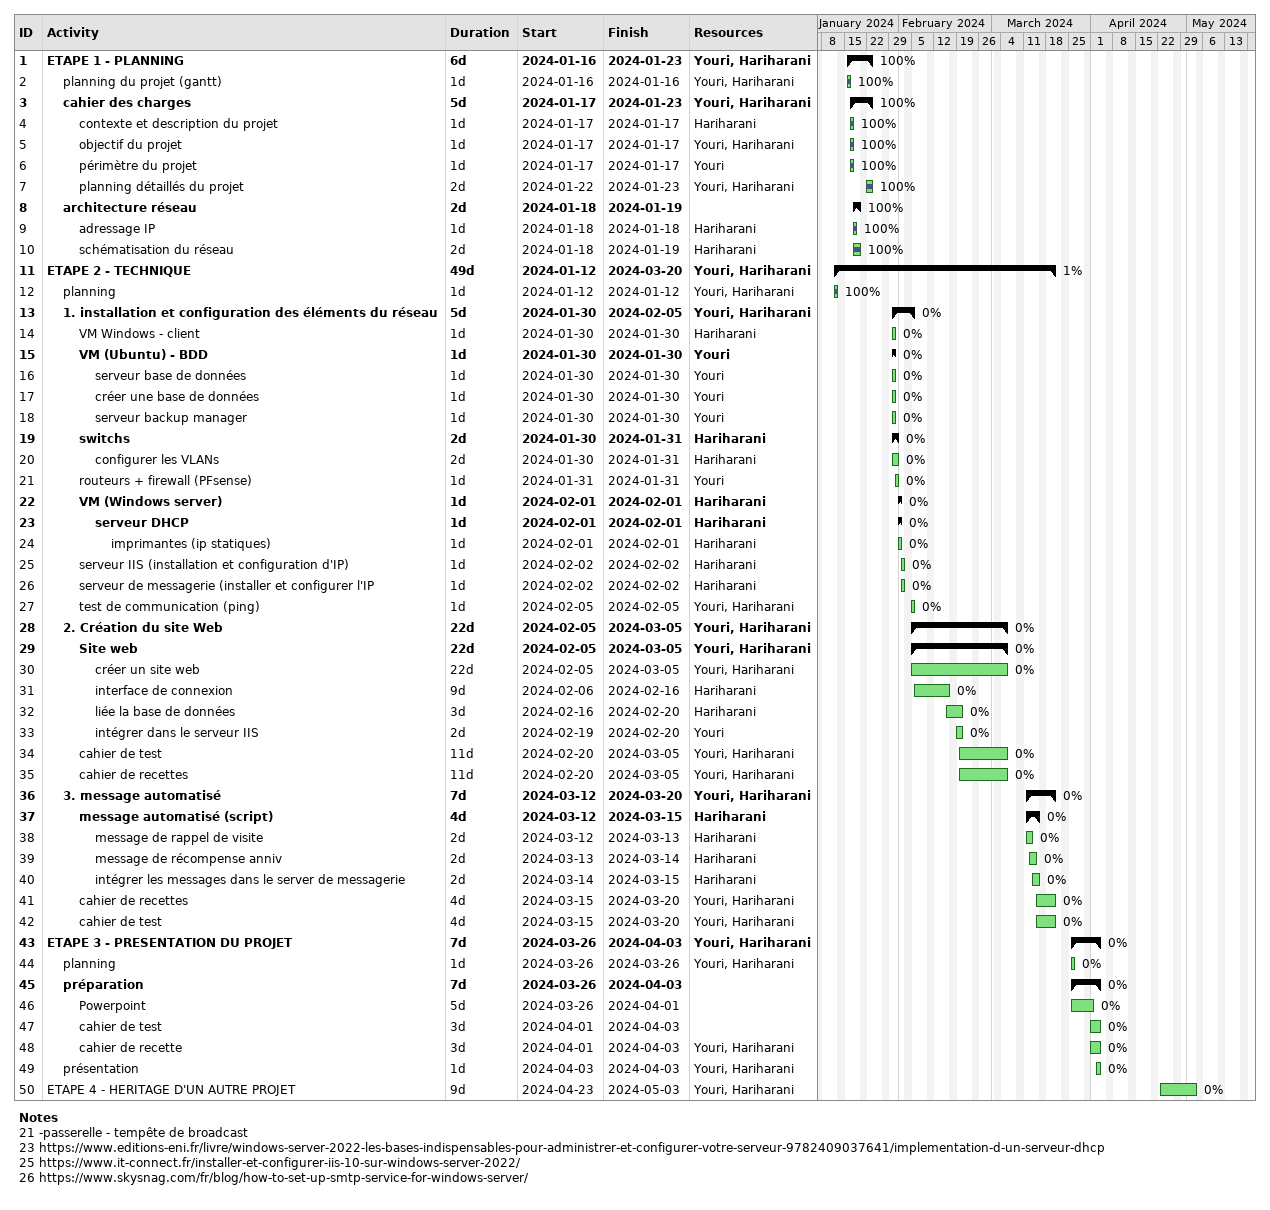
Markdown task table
| ID | Level | Task | Duration | Start | Finish | Resources | % complete |
|---|---|---|---|---|---|---|---|
| 1 | 1 | **ETAPE 1 - PLANNING** | 6d | 2024-01-16 | 2024-01-23 | Youri, Hariharani | 100 |
| 2 | 2 | planning du projet (gantt) | 1d | 2024-01-16 | 2024-01-16 | Youri, Hariharani | 100 |
| 3 | 2 | **cahier des charges** | 5d | 2024-01-17 | 2024-01-23 | Youri, Hariharani | 100 |
| 4 | 3 | contexte et description du projet | 1d | 2024-01-17 | 2024-01-17 | Hariharani | 100 |
| 5 | 3 | objectif du projet | 1d | 2024-01-17 | 2024-01-17 | Youri, Hariharani | 100 |
| 6 | 3 | périmètre du projet | 1d | 2024-01-17 | 2024-01-17 | Youri | 100 |
| 7 | 3 | planning détaillés du projet | 2d | 2024-01-22 | 2024-01-23 | Youri, Hariharani | 100 |
| 8 | 2 | **architecture réseau** | 2d | 2024-01-18 | 2024-01-19 |  | 100 |
| 9 | 3 | adressage IP | 1d | 2024-01-18 | 2024-01-18 | Hariharani | 100 |
| 10 | 3 | schématisation du réseau | 2d | 2024-01-18 | 2024-01-19 | Hariharani | 100 |
| 11 | 1 | **ETAPE 2 - TECHNIQUE** | 49d | 2024-01-12 | 2024-03-20 | Youri, Hariharani | 1 |
| 12 | 2 | planning | 1d | 2024-01-12 | 2024-01-12 | Youri, Hariharani | 100 |
| 13 | 2 | **1. installation et configuration des éléments du réseau** | 5d | 2024-01-30 | 2024-02-05 | Youri, Hariharani | 0 |
| 14 | 3 | VM Windows - client | 1d | 2024-01-30 | 2024-01-30 | Hariharani | 0 |
| 15 | 3 | **VM (Ubuntu) - BDD** | 1d | 2024-01-30 | 2024-01-30 | Youri | 0 |
| 16 | 4 | serveur base de données | 1d | 2024-01-30 | 2024-01-30 | Youri | 0 |
| 17 | 4 | créer une base de données | 1d | 2024-01-30 | 2024-01-30 | Youri | 0 |
| 18 | 4 | serveur backup manager | 1d | 2024-01-30 | 2024-01-30 | Youri | 0 |
| 19 | 3 | **switchs** | 2d | 2024-01-30 | 2024-01-31 | Hariharani | 0 |
| 20 | 4 | configurer les VLANs | 2d | 2024-01-30 | 2024-01-31 | Hariharani | 0 |
| 21 | 3 | routeurs + firewall (PFsense) | 1d | 2024-01-31 | 2024-01-31 | Youri | 0 |
| 22 | 3 | **VM (Windows server)** | 1d | 2024-02-01 | 2024-02-01 | Hariharani | 0 |
| 23 | 4 | **serveur DHCP** | 1d | 2024-02-01 | 2024-02-01 | Hariharani | 0 |
| 24 | 5 | imprimantes (ip statiques) | 1d | 2024-02-01 | 2024-02-01 | Hariharani | 0 |
| 25 | 3 | serveur IIS (installation et configuration d'IP) | 1d | 2024-02-02 | 2024-02-02 | Hariharani | 0 |
| 26 | 3 | serveur de messagerie (installer et configurer l'IP | 1d | 2024-02-02 | 2024-02-02 | Hariharani | 0 |
| 27 | 3 | test de communication (ping) | 1d | 2024-02-05 | 2024-02-05 | Youri, Hariharani | 0 |
| 28 | 2 | **2. Création du site Web** | 22d | 2024-02-05 | 2024-03-05 | Youri, Hariharani | 0 |
| 29 | 3 | **Site web** | 22d | 2024-02-05 | 2024-03-05 | Youri, Hariharani | 0 |
| 30 | 4 | créer un site web | 22d | 2024-02-05 | 2024-03-05 | Youri, Hariharani | 0 |
| 31 | 4 | interface de connexion | 9d | 2024-02-06 | 2024-02-16 | Hariharani | 0 |
| 32 | 4 | liée la base de données | 3d | 2024-02-16 | 2024-02-20 | Hariharani | 0 |
| 33 | 4 | intégrer dans le serveur IIS | 2d | 2024-02-19 | 2024-02-20 | Youri | 0 |
| 34 | 3 | cahier de test | 11d | 2024-02-20 | 2024-03-05 | Youri, Hariharani | 0 |
| 35 | 3 | cahier de recettes | 11d | 2024-02-20 | 2024-03-05 | Youri, Hariharani | 0 |
| 36 | 2 | **3. message automatisé** | 7d | 2024-03-12 | 2024-03-20 | Youri, Hariharani | 0 |
| 37 | 3 | **message automatisé (script)** | 4d | 2024-03-12 | 2024-03-15 | Hariharani | 0 |
| 38 | 4 | message de rappel de visite | 2d | 2024-03-12 | 2024-03-13 | Hariharani | 0 |
| 39 | 4 | message de récompense anniv | 2d | 2024-03-13 | 2024-03-14 | Hariharani | 0 |
| 40 | 4 | intégrer les messages dans le server de messagerie | 2d | 2024-03-14 | 2024-03-15 | Hariharani | 0 |
| 41 | 3 | cahier de recettes | 4d | 2024-03-15 | 2024-03-20 | Youri, Hariharani | 0 |
| 42 | 3 | cahier de test | 4d | 2024-03-15 | 2024-03-20 | Youri, Hariharani | 0 |
| 43 | 1 | **ETAPE 3 - PRESENTATION DU PROJET** | 7d | 2024-03-26 | 2024-04-03 | Youri, Hariharani | 0 |
| 44 | 2 | planning | 1d | 2024-03-26 | 2024-03-26 | Youri, Hariharani | 0 |
| 45 | 2 | **préparation** | 7d | 2024-03-26 | 2024-04-03 |  | 0 |
| 46 | 3 | Powerpoint | 5d | 2024-03-26 | 2024-04-01 |  | 0 |
| 47 | 3 | cahier de test | 3d | 2024-04-01 | 2024-04-03 |  | 0 |
| 48 | 3 | cahier de recette | 3d | 2024-04-01 | 2024-04-03 | Youri, Hariharani | 0 |
| 49 | 2 | présentation | 1d | 2024-04-03 | 2024-04-03 | Youri, Hariharani | 0 |
| 50 | 1 | ETAPE 4 - HERITAGE D'UN AUTRE PROJET | 9d | 2024-04-23 | 2024-05-03 | Youri, Hariharani | 0 |

Notes
- 21: -passerelle - tempête de broadcast
- 23: https://www.editions-eni.fr/livre/windows-server-2022-les-bases-indispensables-pour-administrer-et-configurer-votre-serveur-9782409037641/implementation-d-un-serveur-dhcp
- 25: https://www.it-connect.fr/installer-et-configurer-iis-10-sur-windows-server-2022/
- 26: https://www.skysnag.com/fr/blog/how-to-set-up-smtp-service-for-windows-server/
